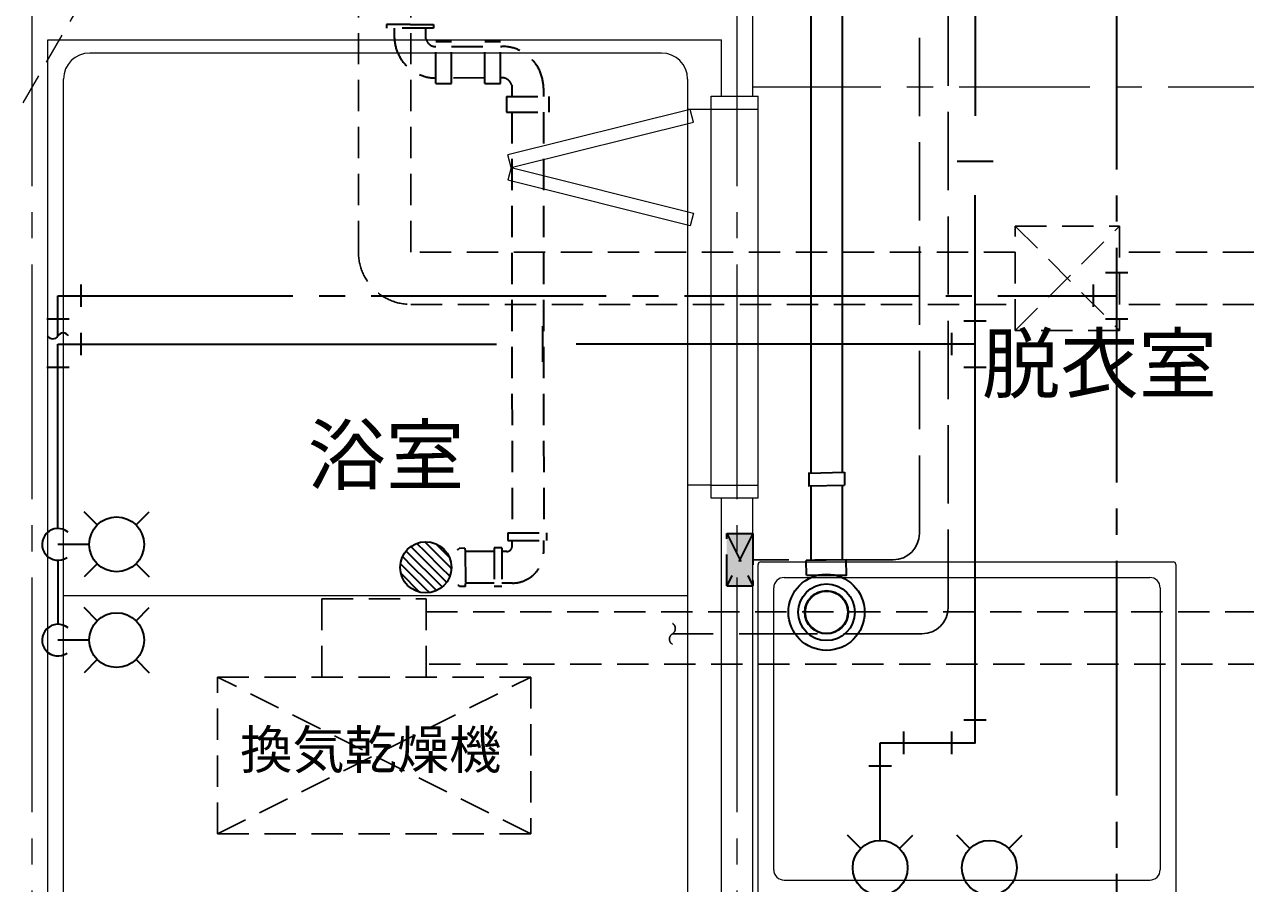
# Model space of a CAD drawing. Units: millimetres at full size, sheet at 1:50; details may follow other scales. Extents: x -9674 to 9699, y -6794 to 6791.
# Drawn here: x -720 to 1618, y -3278 to -1632 of the extents above; entities that cross this region are included whole.
import ezdxf
from ezdxf.enums import TextEntityAlignment as Align

# ---------------------------------------------------------------- set-up
doc = ezdxf.new("R2010")
doc.units = ezdxf.units.MM
doc.header["$LTSCALE"] = 50
for name, pattern in [('CHAIN1', [8, 5, -1, 1, -1]), ('CHAIN2', [12, 9, -1, 1, -1]), ('DASHED1', [1.8, 1.2, -0.6]), ('DASHED3', [4, 3, -1])]:
    doc.linetypes.add(name, pattern=pattern)
for name, color, linetype, lineweight in [('1-0_芯', 134, 'CHAIN2', 9), ('1-2_間仕切', 134, 'Continuous', 9), ('1-3_建具', 134, 'Continuous', 9), ('1-5_設備', 134, 'Continuous', 9), ('1-D_記号', 134, 'CHAIN1', 9), ('2-0_芯', 3, 'Continuous', 35), ('2-2', 5, 'DASHED3', 25), ('2-9_金物', 1, 'CHAIN2', 35), ('2-A_文字', 6, 'Continuous', 35), ('2-C', 2, 'DASHED1', 25)]:
    doc.layers.add(name, color=color, linetype=linetype, lineweight=lineweight)
doc.layers.add('1-A_文字', color=134, linetype='Continuous')
doc.styles.add('ＭＳ ゴシック', font='')
doc.styles.get('ＭＳ ゴシック').set_extended_font_data('MS Gothic')

msp = doc.modelspace()

# ---------------------------------------------------------------- linework, layer by layer
at = {"layer": '1-0_芯'}
for p, q in [((-705.42, -4341.52), (-705.42, 5058.48)), ((644.58, -4341.52), (644.58, -687.52))]:
    msp.add_line(p, q, dxfattribs=at)
at = {"layer": '1-2_間仕切'}
for p, q in [((674.58, -1769.52), (674.58, -1605.02)), ((614.58, -1769.52), (614.58, -1661.52)), ((614.58, -3501.52), (614.58, -2539.52)), ((674.58, -3501.52), (674.58, -2539.52))]:
    msp.add_line(p, q, dxfattribs=at)
msp.add_lwpolyline([(-675.42, -3501.52), (-675.42, -1661.52), (614.58, -1661.52)], dxfattribs=at)
at = {"layer": '1-3_建具'}
for p, q in [((594.58, -1769.52), (684.58, -1769.52)), ((594.58, -1794.52), (594.58, -1769.52)), ((684.58, -1794.52), (684.58, -1769.52)), ((554.58, -1794.52), (205.33, -1881.84)), ((554.58, -1794.52), (205.33, -1881.84)), ((554.58, -1794.52), (205.33, -1881.84)), ((554.58, -1794.52), (205.33, -1881.84)), ((560.64, -1818.78), (554.58, -1794.52)), ((684.58, -1794.52), (594.58, -1794.52)), ((594.58, -2514.52), (594.58, -1794.52)), ((684.58, -2514.52), (684.58, -1794.52)), ((211.39, -1906.09), (560.64, -1818.78)), ((211.39, -1906.09), (205.33, -1881.84)), ((211.39, -1906.09), (205.33, -1930.34)), ((211.39, -1906.09), (560.64, -1993.4)), ((554.58, -2017.66), (205.33, -1930.34)), ((554.58, -2017.66), (205.33, -1930.34)), ((554.58, -2017.66), (205.33, -1930.34)), ((554.58, -2017.66), (205.33, -1930.34)), ((560.64, -1993.4), (554.58, -2017.66)), ((594.58, -2514.52), (684.58, -2514.52)), ((594.58, -2539.52), (594.58, -2514.52)), ((684.58, -2539.52), (684.58, -2514.52)), ((684.58, -2539.52), (594.58, -2539.52))]:
    msp.add_line(p, q, dxfattribs=at)
at = {"layer": '1-5_設備'}
for p, q in [((499.58, -1686.52), (-595.42, -1686.52)), ((-645.42, -3426.52), (-645.42, -1736.52)), ((549.58, -1736.52), (549.58, -3426.52)), ((554.58, -1794.52), (205.33, -1881.84)), ((594.58, -1794.52), (549.58, -1794.52)), ((554.58, -2017.66), (205.33, -1930.34)), ((594.58, -2514.52), (549.58, -2514.52)), ((689.58, -2661.52), (1479.58, -2661.52)), ((684.58, -3301.52), (684.58, -2666.52)), ((1484.58, -2666.52), (1484.58, -3301.52)), ((714.58, -3251.52), (714.58, -2711.52)), ((734.58, -2691.52), (1434.58, -2691.52)), ((1454.58, -2711.52), (1454.58, -3251.52)), ((549.58, -2726.52), (-645.42, -2726.52)), ((734.58, -3271.52), (1434.58, -3271.52))]:
    msp.add_line(p, q, dxfattribs=at)
msp.add_circle((815.59, -2758.23), 40, dxfattribs=at)
for centre, radius, start, end in [((-595.42, -1736.52), 50, 90, 180), ((499.58, -1736.52), 50, 0, 90), ((689.58, -2666.52), 5, 90, 180), ((1479.58, -2666.52), 5, 0, 90), ((734.58, -2711.52), 20, 90, 180), ((1434.58, -2711.52), 20, 0, 90), ((734.58, -3251.52), 20, 180, 270), ((1434.58, -3251.52), 20, 270, 0)]:
    msp.add_arc(centre, radius, start, end, dxfattribs=at)
at = {"layer": '1-D_記号'}
msp.add_line((2119.58, -1752.16), (674.58, -1752.16), dxfattribs=at)
at = {"layer": '2-0_芯'}
for p, q in [((785.34, -1528.24), (785.34, -2491.3)), ((845.84, -1528.24), (845.84, -2489.99)), ((781.51, -2491.38), (849.82, -2489.99)), ((781.51, -2491.38), (781.99, -2514.65)), ((849.82, -2489.99), (850.32, -2514.49)), ((849.82, -2489.99), (850.32, -2514.49)), ((785.34, -2515.81), (785.34, -2659.08)), ((845.84, -2514.58), (845.84, -2657.99)), ((41.94, -2672.11), (10.64, -2640.85)), ((48.17, -2660.67), (19.73, -2632.26)), ((48.16, -2642.99), (31.33, -2626.18)), ((48.15, -2625.31), (46.07, -2623.23)), ((94.98, -2672.07), (48.15, -2625.31)), ((93.12, -2652.56), (67.67, -2627.14)), ((6.59, -2672.13), (-0.24, -2665.32)), ((24.27, -2672.12), (3.74, -2651.63)), ((77.3, -2672.09), (48.16, -2642.99)), ((59.62, -2672.1), (48.17, -2660.67)), ((853.35, -2657.85), (776.67, -2659.24)), ((777.23, -2686.89), (776.67, -2659.24)), ((36.41, -2719.58), (0.73, -2683.94)), ((48.21, -2713.7), (6.59, -2672.13)), ((48.19, -2696.02), (24.27, -2672.12)), ((48.18, -2678.34), (41.94, -2672.11)), ((79.49, -2709.6), (48.18, -2678.34)), ((88.06, -2700.5), (59.62, -2672.1)), ((94.13, -2688.9), (77.3, -2672.09)), ((97.06, -2674.16), (94.98, -2672.07)), ((68.72, -2716.52), (48.19, -2696.02)), ((55.04, -2720.52), (48.21, -2713.7))]:
    msp.add_line(p, q, dxfattribs=at)
at = {"layer": '2-0_芯', "linetype": 'DASHED1'}
for p, q in [((-26.81, -1631.91), (-26.82, -1639.17)), ((18.19, -1631.94), (-26.81, -1631.91)), ((18.19, -1631.94), (63.19, -1631.97)), ((63.19, -1631.97), (63.18, -1639.23)), ((63.18, -1639.23), (-26.82, -1639.17)), ((-12.03, -1649.78), (-12.03, -1639.18)), ((48.51, -1659.62), (48.5, -1639.22)), ((62.97, -1673.88), (67.47, -1673.88)), ((67.47, -1664.45), (97.47, -1664.43)), ((67.47, -1745.2), (67.47, -1664.45)), ((97.47, -1745.18), (97.47, -1664.43)), ((97.47, -1673.86), (160.97, -1673.83)), ((160.97, -1664.45), (190.97, -1664.43)), ((160.97, -1745.2), (160.97, -1664.45)), ((190.97, -1745.18), (190.97, -1664.43)), ((190.97, -1673.82), (193.53, -1673.82)), ((67.47, -1745.2), (97.47, -1745.18)), ((160.97, -1734.41), (97.47, -1734.46)), ((160.97, -1745.2), (190.97, -1745.18)), ((198.28, -1734.38), (190.97, -1734.38)), ((212.81, -1748.34), (212.82, -1769.61)), ((273.57, -1753.78), (273.58, -1769.61)), ((202.82, -1769.61), (283.58, -1769.61)), ((202.82, -1769.61), (202.85, -1799.61)), ((283.58, -1769.61), (283.59, -1799.61)), ((202.85, -1799.61), (283.59, -1799.61)), ((212.85, -1799.61), (213.47, -2606.01)), ((273.59, -1799.61), (273.99, -2605.97)), ((205.4, -2606.02), (279.4, -2605.97)), ((205.4, -2606.02), (205.41, -2620.84)), ((279.4, -2605.97), (279.41, -2620.79)), ((123.18, -2635.57), (112.18, -2635.68)), ((179.02, -2641.76), (123.44, -2641.81)), ((193.81, -2634.94), (178.99, -2634.95)), ((179.01, -2634.94), (179.06, -2708.94)), ((193.81, -2634.94), (193.86, -2708.94)), ((203.5, -2641.74), (193.82, -2641.75)), ((205.4, -2620.82), (279.4, -2620.77)), ((213.49, -2631.74), (213.48, -2620.81)), ((274, -2642.16), (273.99, -2620.77)), ((123.98, -2708.56), (112.98, -2708.68)), ((123.98, -2708.56), (124.51, -2702.85)), ((179.06, -2702.2), (124.51, -2702.23)), ((193.86, -2708.94), (179.04, -2708.95)), ((214.03, -2702.19), (193.86, -2702.2))]:
    msp.add_line(p, q, dxfattribs=at)
at = {"layer": '2-0_芯'}
for points in [[(781.49, -2490.15), (782.01, -2515.88), (850.32, -2514.49)], [(777.23, -2686.89), (853.94, -2686.89), (853.35, -2657.85)]]:
    msp.add_lwpolyline(points, dxfattribs=at)
at = {"layer": '2-0_芯', "linetype": 'DASHED1'}
msp.add_lwpolyline([(123.18, -2635.57), (123.85, -2641.26), (124.51, -2702.85)], dxfattribs=at)
at = {"layer": '2-0_芯'}
for centre, radius in [((48.18, -2672.11), 49.09), ((815.59, -2758.23), 72.97), ((815.59, -2758.23), 54.3), ((815.59, -2758.23), 41.55)]:
    msp.add_circle(centre, radius, dxfattribs=at)
at = {"layer": '2-0_芯', "linetype": 'DASHED1'}
for centre, radius, start, end in [((67.83, -1654.48), 80, 176.63672, 182.25797), ((67.83, -1654.48), 80, 182.25797, 270.0444), ((67.83, -1654.48), 20, 194.89851, 255.93747), ((193.57, -1753.82), 80, 0.02797, 90.02797), ((193.57, -1753.82), 20, 15.89543, 76.38424), ((108.7, -2633.72), 4, 270.62129, 330.62129), ((203.49, -2631.74), 10, 270.0444, 0.0444), ((214, -2642.19), 60, 270.02797, 0.02797), ((109.53, -2710.71), 4, 30.62129, 90.62129)]:
    msp.add_arc(centre, radius, start, end, dxfattribs=at)
at = {"layer": '2-2'}
for p, q in [((1048.37, -2749.53), (1048.37, -804.77)), ((993.41, -2607.53), (993.41, -859.73)), ((943.41, -2657.53), (674.58, -2657.53)), ((998.37, -2799.53), (520.44, -2799.53))]:
    msp.add_line(p, q, dxfattribs=at)
at = {"layer": '2-2', "color": 4, "linetype": 'DASHED1', "lineweight": 35}
for p, q in [((674.58, -2607.53), (624.58, -2707.53)), ((624.58, -2607.53), (674.58, -2707.53)), ((624.58, -2707.53), (624.58, -2607.53)), ((624.58, -2607.53), (674.58, -2607.53)), ((674.58, -2607.53), (674.58, -2707.53)), ((624.58, -2707.53), (674.58, -2707.53))]:
    msp.add_line(p, q, dxfattribs=at)
at = {"layer": '2-2', "linetype": 'Continuous'}
for centre in [(943.41, -2607.53), (998.37, -2749.53)]:
    msp.add_arc(centre, 50, 270, 0, dxfattribs=at)
at = {"layer": '2-2'}
for centre, start, end in [((514.38, -2789.53), 301.23674, 58.76326), ((526.51, -2809.53), 121.23674, 238.76326)]:
    msp.add_arc(centre, 11.7, start, end, dxfattribs=at)
at = {"layer": '2-2', "color": 150}
msp.add_solid([(624.58, -2607.53), (624.58, -2707.53), (674.58, -2607.53), (674.58, -2707.53)], dxfattribs=at)
at = {"layer": '2-9_金物'}
for p, q in [((1371.13, -259.54), (1371.13, -3360.21)), ((1349.53, -2107.27), (1392.73, -2107.27)), ((-611.92, -2173.17), (-611.92, -2129.97)), ((1326.83, -2173.17), (1326.83, -2129.97)), ((-656.22, -2228.61), (-656.22, -2151.57)), ((-656.22, -2151.57), (1371.13, -2151.57)), ((-677.82, -2195.86), (-634.62, -2195.86)), ((1349.53, -2195.86), (1392.73, -2195.86)), ((-656.22, -2658.44), (-656.22, -2781.22))]:
    msp.add_line(p, q, dxfattribs=at)
at = {"layer": '2-9_金物', "linetype": 'Continuous'}
for p, q in [((-580.99, -2774.4), (-606.21, -2749.18)), ((-506.67, -2774.4), (-481.45, -2749.18)), ((-596.38, -2811.56), (-656.22, -2811.56)), ((-580.99, -2848.72), (-606.21, -2873.94)), ((-506.67, -2848.72), (-481.45, -2873.94)), ((1090.32, -3210.66), (1065.1, -3185.44)), ((1164.97, -3210.66), (1190.18, -3185.44))]:
    msp.add_line(p, q, dxfattribs=at)
for centre in [(-543.83, -2811.56), (1127.48, -3247.82)]:
    msp.add_circle(centre, 52.55, dxfattribs=at)
for centre, radius, start, end in [((-666.22, -2222.55), 11.7, 211.23674, 328.76326), ((-646.22, -2234.68), 11.7, 31.23674, 148.76326), ((-656.22, -2811.56), 30.34, 50.49, 304.849)]:
    msp.add_arc(centre, radius, start, end, dxfattribs=at)
at = {"layer": '2-A_文字'}
for p, q in [((1100, -1182.71), (1100, -1806.59)), ((1134.42, -1894.5), (1065.58, -1894.5)), ((271.63, -2209.76), (271.63, -2278.59)), ((1078.4, -2199.88), (1121.6, -2199.88)), ((-656.22, -2597.76), (-656.22, -2244.18)), ((-656.22, -2244.18), (183.72, -2244.18)), ((-611.92, -2265.78), (-611.92, -2222.58)), ((1100, -2244.18), (336.13, -2244.18)), ((1055.71, -2265.78), (1055.71, -2222.58)), ((-677.82, -2288.47), (-634.62, -2288.47)), ((1078.4, -2288.47), (1121.6, -2288.47)), ((-580.99, -2590.94), (-606.21, -2565.72)), ((-506.67, -2590.94), (-481.45, -2565.72)), ((-596.38, -2628.1), (-656.22, -2628.1)), ((-580.99, -2665.26), (-606.21, -2690.48)), ((-506.67, -2665.26), (-481.45, -2690.48)), ((1078.4, -2964.29), (1121.6, -2964.29)), ((962.7, -2986.98), (962.7, -3030.18)), ((1055.71, -3030.18), (1055.71, -2986.98)), ((918.41, -3195.27), (918.41, -3008.58)), ((940.01, -3052.88), (896.81, -3052.88)), ((881.25, -3210.66), (856.03, -3185.44)), ((955.57, -3210.66), (980.79, -3185.44))]:
    msp.add_line(p, q, dxfattribs=at)
msp.add_lwpolyline([(918.41, -3008.58), (1100, -3008.58), (1100, -1959)], dxfattribs=at)
for centre in [(-543.83, -2628.1), (918.41, -3247.82)]:
    msp.add_circle(centre, 52.55, dxfattribs=at)
msp.add_arc((-656.22, -2628.1), 30.34, 50.49, 304.849, dxfattribs=at)
at = {"layer": '2-C'}
for p, q in [((-80.67, -2068.19), (-80.67, -1117.6)), ((19.33, -2068.19), (19.33, -1117.6)), ((1176.91, -2018.19), (1376.91, -2218.19)), ((1176.91, -2218.19), (1376.91, -2018.19)), ((1176.91, -2068.19), (19.33, -2068.19)), ((1724.58, -2068.19), (1376.91, -2068.19)), ((19.33, -2168.19), (1176.91, -2168.19)), ((1724.58, -2168.19), (1376.91, -2168.19)), ((-150.78, -2732.5), (49.22, -2732.5)), ((-150.78, -2882.5), (-150.78, -2732.5)), ((49.22, -2882.5), (49.22, -2732.5)), ((49.22, -2757.5), (1734.58, -2757.5)), ((1734.58, -2857.5), (49.22, -2857.5)), ((-350.78, -2882.5), (249.22, -2882.5)), ((-350.78, -3182.5), (-350.78, -2882.5)), ((-350.78, -3182.5), (249.22, -2882.5)), ((249.22, -3182.5), (-350.78, -2882.5))]:
    msp.add_line(p, q, dxfattribs=at)
at = {"layer": '2-C', "color": 7, "lineweight": 9}
msp.add_line((-558.54, -1496.3), (-1468.58, -3072.53), dxfattribs=at)
at = {"layer": '2-C'}
msp.add_lwpolyline([(1176.91, -2018.19), (1376.91, -2018.19), (1376.91, -2218.19), (1176.91, -2218.19)], close=True, dxfattribs=at)
msp.add_lwpolyline([(249.22, -2882.5), (249.22, -3182.5), (-350.78, -3182.5)], dxfattribs=at)
msp.add_arc((19.33, -2068.19), 100, 180, 270, dxfattribs=at)

# ---------------------------------------------------------------- texts
at = {"layer": '1-A_文字', "style": 'ＭＳ ゴシック'}
for s, p in [('脱衣室', (1113.22, -2369.79)), ('浴室', (-178.03, -2544.95))]:
    msp.add_text(s, height=110, dxfattribs=at).set_placement(p, align=Align.BOTTOM_LEFT)
at = {"layer": '2-2', "color": 7, "style": 'ＭＳ ゴシック'}
msp.add_text('換気乾燥機', height=73.31, dxfattribs=at).set_placement((-307.19, -3079.98), align=Align.BOTTOM_LEFT)

doc.saveas('drawing.dxf')
